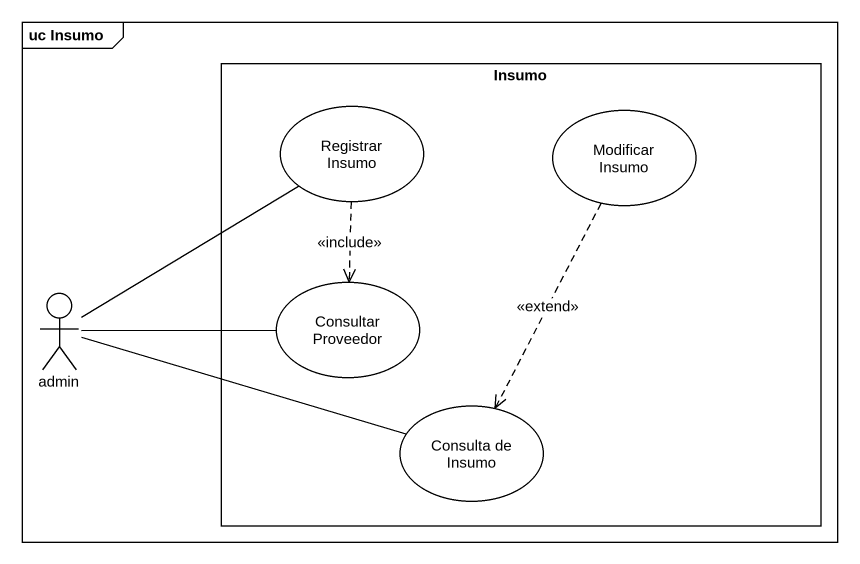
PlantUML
@startuml
mainframe uc Insumo
rectangle Insumo {
  usecase "Registrar Insumo" as Registrar_Insumo
  usecase "Modificar Insumo" as Modificar_Insumo
  usecase "Consultar Proveedor" as Consultar_Proveedor
  usecase "Consulta de Insumo" as Consulta_de_Insumo
}
actor admin
Registrar_Insumo ..> Consultar_Proveedor : <<include>>
Modificar_Insumo ..> Consulta_de_Insumo : <<extend>>
admin -up- Registrar_Insumo
admin -right- Consultar_Proveedor
admin -right- Consulta_de_Insumo
@enduml
